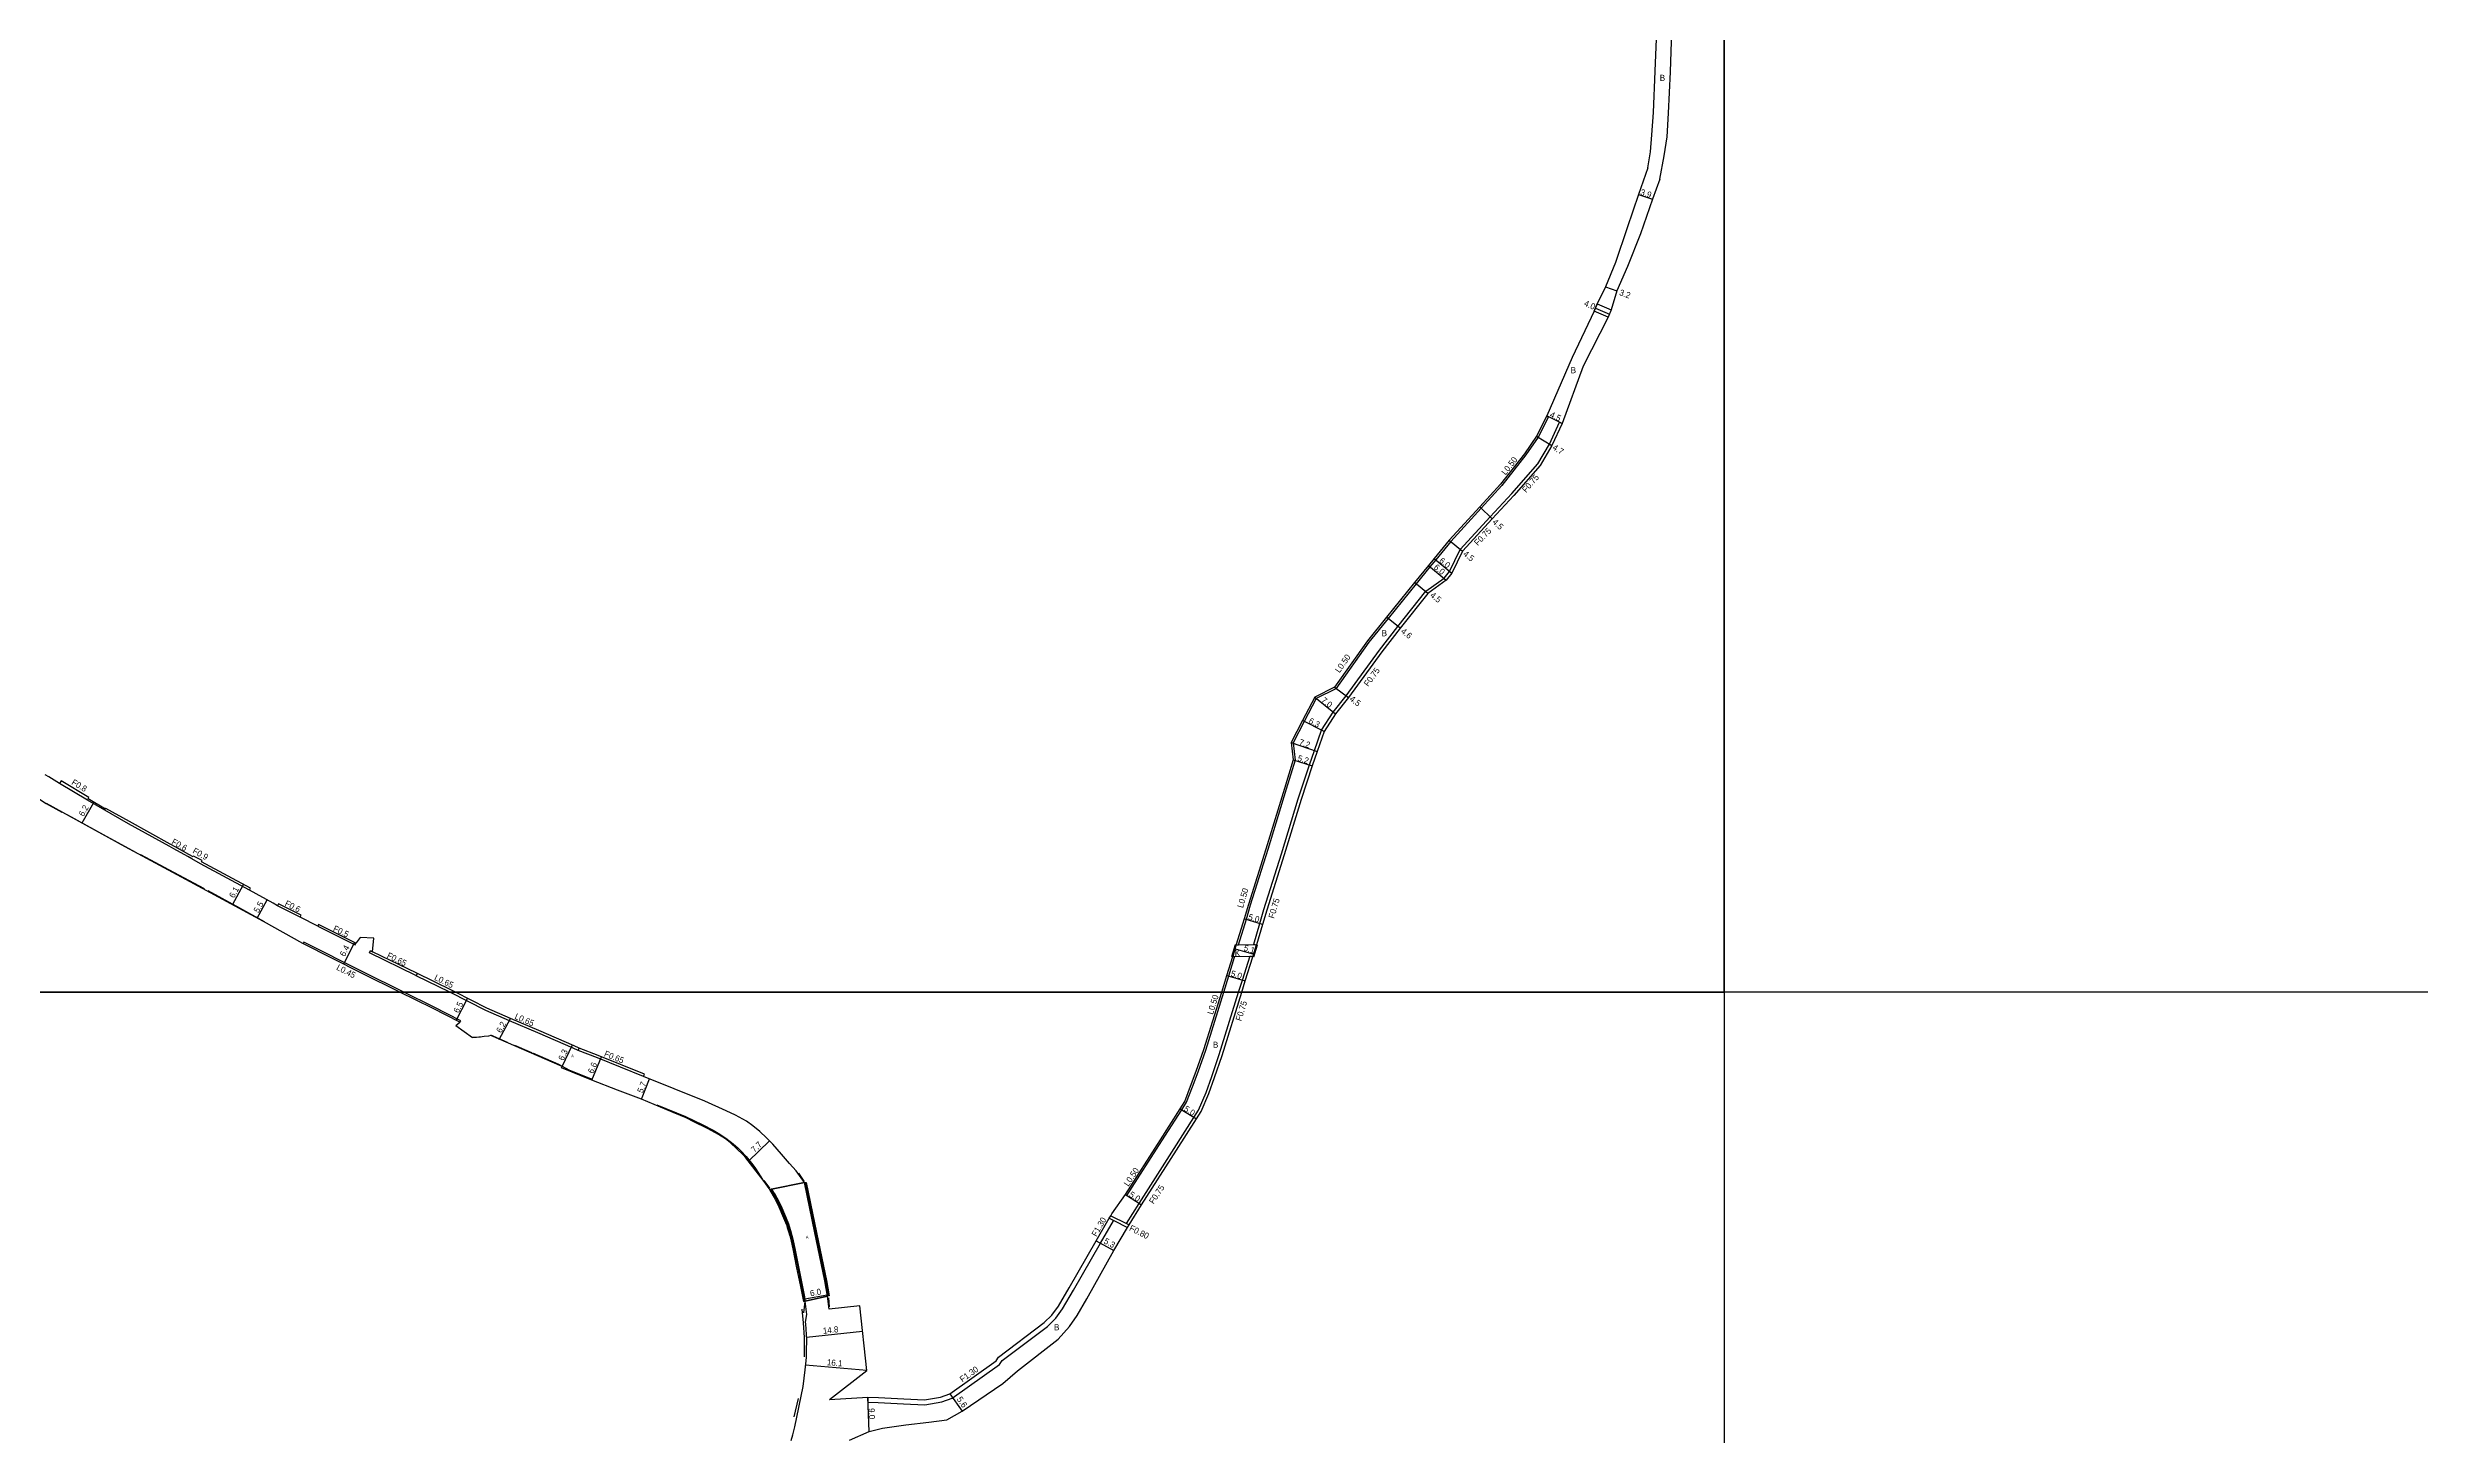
# Model space of a CAD drawing. Header units: metres. Extents: x -24000 to -21600, y -108000 to -105000.
# Drawn here: x -22840 to -22217, y -105716 to -105352 of the extents above; entities that cross this region are included whole.
import ezdxf

# ---------------------------------------------------------------- set-up
doc = ezdxf.new("R2010")
doc.units = ezdxf.units.M
doc.header["$LTSCALE"] = 2.5
for name, color, linetype in [('側溝・桝', 7, 'Continuous'), ('図郭', 7, 'Continuous'), ('幅員', 7, 'Continuous'), ('歩道・分離帯・安全施設', 7, 'Continuous'), ('舗装', 7, 'Continuous'), ('道路', 7, 'Continuous')]:
    doc.layers.add(name, color=color, linetype=linetype)
doc.styles.get("Standard").update_dxf_attribs({"font": ''})
doc.styles.add('YOKO_DECO', font='')
doc.styles.get('Standard').set_extended_font_data('@MS PGothic')
doc.styles.get('YOKO_DECO').set_extended_font_data('MS PGothic')

msp = doc.modelspace()

# ---------------------------------------------------------------- linework, layer by layer
at = {"layer": '側溝・桝'}
for points in [[(-22523.29, -105587.38), (-22521.73, -105582.02), (-22520.64, -105578.3), (-22516.08, -105563.77), (-22511.63, -105549.29), (-22508.69, -105540.41), (-22507.42, -105536.63), (-22505.58, -105531.32), (-22502.48, -105526.6), (-22499.11, -105522.29), (-22490.32, -105510.34), (-22485.53, -105504.13), (-22478.18, -105494.91), (-22473.39, -105491.42), (-22472.01, -105489.72), (-22469.21, -105483.92), (-22461.37, -105475.37), (-22455.67, -105469.29), (-22448.81, -105461.47), (-22445.82, -105456.3), (-22443.15, -105450.58), (-22442.48, -105450.9)], [(-22446.52, -105448.93), (-22446.07, -105449.15), (-22448.75, -105454.47), (-22451.98, -105459.12), (-22458.26, -105467.16), (-22463.69, -105473.09), (-22471.69, -105481.82), (-22475.63, -105486.65), (-22477.13, -105488.49), (-22480.75, -105492.92), (-22488.12, -105502.01), (-22493.15, -105508.21), (-22501.79, -105520.45)], [(-22501.79, -105520.45), (-22506.96, -105523.02), (-22510.07, -105529.01), (-22513, -105534.62), (-22512.44, -105539.16), (-22514.78, -105546.78), (-22519.65, -105562.64), (-22524.22, -105577.16), (-22525.32, -105580.93), (-22527.41, -105587.69)], [(-22786.52, -105573.28), (-22799.4, -105566.35), (-22801.62, -105565.09), (-22802.72, -105564.48), (-22806.36, -105562.44), (-22807.61, -105561.74), (-22818.25, -105555.84), (-22829.03, -105549.65), (-22836.34, -105545.3)], [(-22773.29, -105580.32), (-22779.17, -105577.33)], [(-22746.11, -105600), (-22756.81, -105594.7), (-22772.28, -105586.86), (-22772.48, -105587.26)], [(-22768.66, -105582.71), (-22758.87, -105587.6), (-22758.64, -105587.14)], [(-22527.89, -105587.54), (-22527.41, -105587.69)], [(-22523.29, -105587.38), (-22522.57, -105587.59)], [(-22742.59, -105595.09), (-22742.88, -105595.69), (-22742.94, -105595.66), (-22755.12, -105589.71), (-22754.83, -105589.12), (-22754.27, -105589.39)], [(-22531.19, -105600), (-22529.88, -105595.75), (-22528.36, -105590.85)], [(-22528.84, -105590.7), (-22528.36, -105590.85)], [(-22527.27, -105600), (-22526.29, -105596.86), (-22524.24, -105590.52)], [(-22524.24, -105590.52), (-22523.53, -105590.75)], [(-22731.39, -105607.89), (-22731.19, -105607.49), (-22738.36, -105603.84), (-22746.11, -105600)], [(-22734.04, -105600), (-22742.88, -105595.69)], [(-22700.38, -105615.31), (-22701.75, -105614.66), (-22711, -105610.67), (-22718.43, -105607.53), (-22724.64, -105604.8), (-22733.9, -105600.07), (-22734.04, -105600)], [(-22556.67, -105660.67), (-22556.64, -105660.62), (-22553.39, -105655.4), (-22544.21, -105641.03), (-22538.99, -105632.86), (-22537.77, -105630.95), (-22535.8, -105626.32), (-22534.31, -105622.09), (-22532.34, -105616.38), (-22527.27, -105600)], [(-22556.54, -105653.36), (-22547.37, -105639.01), (-22542.18, -105630.9), (-22540.9, -105628.89), (-22539.4, -105624.87), (-22537.91, -105620.88), (-22535.9, -105615.2), (-22531.19, -105600)], [(-22683.27, -105622.11), (-22695.36, -105617.24), (-22700.38, -105615.31), (-22700.11, -105614.7)], [(-22641.1, -105679.9), (-22640.95, -105679.87), (-22643.48, -105667.21), (-22643.92, -105665.17), (-22644.64, -105662.6), (-22645.22, -105660.83), (-22645.94, -105658.9), (-22647.18, -105656.05), (-22648.22, -105653.98), (-22648.88, -105652.84), (-22649.01, -105652.91)], [(-22556.96, -105653.09), (-22556.54, -105653.36)], [(-22624.51, -105706.21), (-22624.49, -105707.51), (-22621.73, -105707.56), (-22615.08, -105707.91), (-22609.55, -105708.23), (-22605.08, -105707.45), (-22602.33, -105706.46), (-22589.93, -105697.59), (-22589.26, -105696.62), (-22577.39, -105687.64), (-22575.22, -105685.52), (-22573.43, -105683.06), (-22570.58, -105678.15), (-22563.5, -105665.86), (-22560.06, -105659.95), (-22560.01, -105659.88)], [(-22561.18, -105659.3), (-22560.01, -105659.88), (-22556.41, -105661.7)], [(-22560.77, -105658.61), (-22556.67, -105660.67), (-22556, -105661.01)]]:
    msp.add_lwpolyline(points, dxfattribs=at)
at = {"layer": '図郭'}
for points in [[(-23200, -105000), (-22400, -105000), (-22400, -105600), (-23200, -105600)], [(-22400, -105000), (-21600, -105000), (-21600, -105600), (-22400, -105600)], [(-23200, -105600), (-22400, -105600), (-22400, -106200), (-23200, -106200)]]:
    msp.add_lwpolyline(points, close=True, dxfattribs=at)
at = {"layer": '幅員'}
for points in [[(-22422.49, -105390.89), (-22418.79, -105392.12)], [(-22433.76, -105420.63), (-22430.09, -105422.21)], [(-22431.12, -105415.04), (-22428.12, -105416.15)], [(-22442.48, -105450.9), (-22446.52, -105448.93)], [(-22449.17, -105454.21), (-22445.18, -105456.69)], [(-22464.06, -105472.76), (-22460.82, -105475.88)], [(-22472.07, -105481.5), (-22468.59, -105484.34)], [(-22477.52, -105488.17), (-22472.87, -105491.96)], [(-22476.02, -105486.33), (-22471.37, -105490.13)], [(-22477.66, -105495.45), (-22481.14, -105492.61)], [(-22484.94, -105504.59), (-22488.51, -105501.69)], [(-22502.12, -105520.06), (-22498.52, -105522.75)], [(-22507.33, -105522.65), (-22501.87, -105527.03)], [(-22504.9, -105531.65), (-22510.51, -105528.78)], [(-22513.52, -105534.53), (-22506.71, -105536.87)], [(-22512.95, -105539.12), (-22507.98, -105540.64)], [(-22830.44, -105555.62), (-22827.32, -105550.25)], [(-22791.02, -105577.11), (-22788.13, -105571.75)], [(-22784.56, -105580.62), (-22781.93, -105575.78)], [(-22521.01, -105582.23), (-22525.79, -105580.78)], [(-22761.82, -105592.66), (-22758.99, -105586.96)], [(-22528.21, -105588.61), (-22523.33, -105590.08)], [(-22530.36, -105595.6), (-22525.58, -105597.08)], [(-22732.34, -105607.4), (-22729.39, -105601.63)], [(-22721.08, -105612.38), (-22718.17, -105606.92)], [(-22704.61, -105619.51), (-22701.92, -105613.84)], [(-22696.78, -105623.08), (-22694.32, -105616.95)], [(-22683.82, -105628.03), (-22681.69, -105622.75)], [(-22542.6, -105630.63), (-22538.35, -105633.26)], [(-22655.76, -105644.33), (-22650.24, -105639.01)], [(-22556.96, -105653.09), (-22552.76, -105655.8)], [(-22564.62, -105665.2), (-22559.98, -105667.75)], [(-22640.99, -105680.41), (-22635.09, -105679.34)], [(-22640.54, -105690.49), (-22625.85, -105688.86)], [(-22624.7, -105699.17), (-22640.77, -105697.82)], [(-22624.12, -105715.2), (-22624.51, -105706.21)], [(-22602.94, -105705.3), (-22599.73, -105709.89)]]:
    msp.add_lwpolyline(points, dxfattribs=at)
at = {"layer": '歩道・分離帯・安全施設'}
for points in [[(-22848.91, -105543.03), (-22847.3, -105544.92), (-22846.3, -105546), (-22845.26, -105546.88), (-22843.57, -105548.13), (-22839.8, -105550.53), (-22835.72, -105552.82)], [(-22834.29, -105553.52), (-22824.92, -105558.65), (-22816.21, -105563.38)], [(-22815.12, -105563.87), (-22805.12, -105569.27), (-22798.43, -105572.83)], [(-22797.44, -105573.39), (-22789.14, -105577.93), (-22782.68, -105581.46)], [(-22723.34, -105611.19), (-22719, -105613.09)], [(-22717.07, -105613.94), (-22712.64, -105615.84)], [(-22712.38, -105615.92), (-22705.54, -105618.91), (-22702.87, -105620.37), (-22697.02, -105622.74)], [(-22679.75, -105629.51), (-22672.25, -105632.58), (-22667.74, -105634.75), (-22665.04, -105636.17), (-22663.23, -105637.22), (-22661.67, -105638.25), (-22659.75, -105639.74), (-22658.57, -105640.79), (-22657.72, -105641.63), (-22656.33, -105643.13), (-22654.62, -105645.31), (-22653.93, -105646.28), (-22652.06, -105649.1)], [(-22651.74, -105649.38), (-22650.24, -105651.43)], [(-22641.16, -105649.58), (-22642.59, -105647.5)], [(-22634.85, -105679.53), (-22635.57, -105675.59), (-22640.92, -105649.94)], [(-22641.1, -105680.87), (-22642.12, -105675.18), (-22643.55, -105668.31), (-22644.71, -105663.43), (-22645.68, -105660.42), (-22646.98, -105657.21), (-22648.16, -105654.75), (-22648.88, -105653.39), (-22649.75, -105651.93)], [(-22640.95, -105681.13), (-22641.37, -105684.05)], [(-22634.48, -105682.52), (-22634.73, -105680.13)], [(-22641.78, -105683.08), (-22641.41, -105686.7), (-22641.17, -105690.58), (-22641.17, -105693.71), (-22641.2, -105695.65)], [(-22642.73, -105706.55), (-22643.9, -105711.35)]]:
    msp.add_lwpolyline(points, dxfattribs=at)
at = {"layer": '舗装'}
for points in [[(-22527.89, -105587.54), (-22522.57, -105587.59)], [(-22523.53, -105590.75), (-22528.84, -105590.7)], [(-22649.74, -105651.66), (-22641.05, -105649.95)], [(-22635.02, -105679.74), (-22640.87, -105681.02)]]:
    msp.add_lwpolyline(points, dxfattribs=at)
at = {"layer": '道路'}
for points in [[(-22420.04, -105383.9), (-22419.36, -105379.66), (-22418.97, -105375.26), (-22418.57, -105369.35), (-22418.09, -105358.54), (-22417.69, -105347.94), (-22417.21, -105339.63), (-22416.27, -105332.94), (-22415, -105326.7), (-22412.59, -105319.6), (-22407.15, -105308.05)], [(-22416.85, -105386.88), (-22415.77, -105380.72), (-22414.99, -105375.73), (-22414.57, -105369.57), (-22414.1, -105358.7), (-22413.69, -105348.14), (-22413.23, -105340.09), (-22412.1, -105333.69), (-22410.64, -105327.83), (-22408.24, -105321.72), (-22407.06, -105319.4), (-22403.41, -105312.52)], [(-22416.85, -105386.88), (-22418.79, -105392.12), (-22421.96, -105401.14), (-22425.34, -105409.74), (-22428.12, -105416.15), (-22429.61, -105421.11), (-22430.44, -105423.04), (-22437, -105435.92), (-22442.48, -105450.9), (-22445.18, -105456.69), (-22448.21, -105461.91), (-22455.1, -105469.77), (-22460.82, -105475.88), (-22468.59, -105484.34), (-22471.37, -105490.13), (-22472.87, -105491.96), (-22477.66, -105495.45), (-22484.94, -105504.59), (-22489.72, -105510.8), (-22498.52, -105522.75), (-22501.87, -105527.03), (-22504.9, -105531.65), (-22506.71, -105536.87), (-22507.98, -105540.64), (-22510.91, -105549.52), (-22515.36, -105564), (-22519.92, -105578.51), (-22521.01, -105582.23), (-22522.57, -105587.59)], [(-22420.04, -105383.9), (-22422.49, -105390.89), (-22425.42, -105399.65), (-22428.46, -105408.74), (-22431.12, -105415.04), (-22433.28, -105419.52)], [(-22433.28, -105419.52), (-22434.12, -105421.45)], [(-22434.12, -105421.45), (-22433.28, -105419.52)], [(-22434.12, -105421.45), (-22439.83, -105433.59), (-22446.52, -105448.93), (-22449.17, -105454.21), (-22452.39, -105458.83), (-22458.64, -105466.84), (-22464.06, -105472.76), (-22472.07, -105481.5), (-22476.02, -105486.33), (-22477.52, -105488.17), (-22481.14, -105492.61), (-22488.51, -105501.69), (-22493.54, -105507.91), (-22502.12, -105520.06)], [(-22429.61, -105421.11), (-22430.44, -105423.04)], [(-22502.12, -105520.06), (-22507.33, -105522.65), (-22510.51, -105528.78), (-22513.52, -105534.53), (-22512.95, -105539.12), (-22515.26, -105546.63), (-22520.13, -105562.49), (-22524.7, -105577.01), (-22525.79, -105580.78), (-22527.89, -105587.54)], [(-22757.57, -105585.64), (-22758.58, -105587.05), (-22758.64, -105587.14), (-22768.44, -105582.26), (-22768.66, -105582.71), (-22773.29, -105580.32), (-22773.02, -105579.8), (-22778.91, -105576.81), (-22779.17, -105577.33), (-22780.31, -105576.67), (-22786.52, -105573.28), (-22786.25, -105572.76), (-22799.12, -105565.83), (-22798.93, -105565.48), (-22801.2, -105564.33), (-22801.33, -105564.56), (-22802.43, -105563.94), (-22806.06, -105561.9), (-22807.31, -105561.2), (-22817.96, -105555.3), (-22824.24, -105551.89), (-22824.25, -105551.88), (-22824.31, -105552), (-22828.86, -105549.36), (-22828.63, -105548.95), (-22835.93, -105544.61), (-22836.34, -105545.3), (-22839.16, -105543.59), (-22840.09, -105543.05)], [(-22747.12, -105600), (-22757, -105595.1), (-22772.54, -105587.23), (-22782.91, -105581.51), (-22802.11, -105571.1), (-22819.15, -105561.87), (-22839.74, -105550.53)], [(-22753.97, -105585.88), (-22757.57, -105585.64)], [(-22732.58, -105600), (-22733.6, -105599.48), (-22742.65, -105595.06), (-22754.27, -105589.39), (-22753.97, -105585.88)], [(-22527.89, -105587.54), (-22528.84, -105590.7)], [(-22523.53, -105590.75), (-22522.57, -105587.59)], [(-22531.72, -105600), (-22530.36, -105595.6), (-22528.84, -105590.7)], [(-22526.48, -105600), (-22525.58, -105597.08), (-22523.53, -105590.75)], [(-22732.44, -105608.71), (-22731.39, -105607.89), (-22738.56, -105604.24), (-22747.12, -105600)], [(-22634.51, -105706.8), (-22624.7, -105699.17), (-22626.59, -105682.22), (-22634.64, -105683.13), (-22635.02, -105679.74), (-22635.75, -105675.66), (-22638.34, -105663.08), (-22641.05, -105649.95), (-22643.28, -105646.82), (-22644.99, -105644.9), (-22647.13, -105642.52), (-22649.41, -105639.87), (-22651.03, -105638.19), (-22652.75, -105636.58), (-22654.6, -105635.03), (-22656.26, -105633.84), (-22659.12, -105632.29), (-22661.63, -105631.11), (-22667.17, -105628.62), (-22683.27, -105622.11), (-22683.02, -105621.49), (-22695.12, -105616.63), (-22700.11, -105614.7), (-22701.48, -105614.05), (-22710.74, -105610.06), (-22718.17, -105606.92), (-22724.36, -105604.21), (-22732.58, -105600)], [(-22629.31, -105717.49), (-22624.12, -105715.2), (-22620.64, -105714.36), (-22614.55, -105713.43), (-22608.51, -105712.74), (-22603.75, -105712.12), (-22599.73, -105709.89), (-22589.05, -105702.59), (-22585.23, -105699.32), (-22574.56, -105690.97), (-22571.64, -105687.66), (-22569.56, -105684.78), (-22567.08, -105680.41), (-22559.98, -105667.75), (-22556.41, -105661.7), (-22556, -105661.01), (-22552.76, -105655.8), (-22543.58, -105641.43), (-22538.35, -105633.26), (-22537.1, -105631.31), (-22535.1, -105626.59), (-22533.6, -105622.34), (-22531.62, -105616.62), (-22526.48, -105600)], [(-22556.96, -105653.09), (-22547.79, -105638.74), (-22542.6, -105630.63), (-22541.35, -105628.67), (-22539.86, -105624.69), (-22538.38, -105620.71), (-22536.37, -105615.04), (-22531.72, -105600)], [(-22732.44, -105608.71), (-22728.13, -105611.89)], [(-22644.57, -105717.6), (-22644.12, -105716.06), (-22643.64, -105714), (-22641.42, -105703.43), (-22640.87, -105699), (-22640.74, -105697.44), (-22640.58, -105695.8), (-22640.51, -105694.08), (-22640.49, -105691.18), (-22640.76, -105686.99), (-22640.83, -105686.52), (-22640.5, -105684.52), (-22640.87, -105681.02), (-22643.63, -105667.24), (-22644.06, -105665.2), (-22644.78, -105662.65), (-22645.36, -105660.88), (-22646.08, -105658.96), (-22647.31, -105656.11), (-22648.35, -105654.06), (-22649.74, -105651.66), (-22650.05, -105651.84), (-22650.07, -105651.81), (-22651.92, -105649.34), (-22656.42, -105643.47), (-22657.24, -105642.56), (-22660.5, -105639.48), (-22661.76, -105638.5), (-22663.65, -105637.37), (-22666.52, -105635.78), (-22670.07, -105633.98), (-22672.09, -105633), (-22675.48, -105631.56), (-22683.82, -105628.03), (-22690.12, -105625.74), (-22696.78, -105623.08), (-22704.76, -105619.86), (-22704.61, -105619.51), (-22723.33, -105611.4), (-22723.93, -105611.51), (-22725.01, -105611.65), (-22725.59, -105611.72), (-22726.01, -105611.77), (-22726.43, -105611.81), (-22727.06, -105611.86), (-22727.57, -105611.89), (-22728.13, -105611.89)], [(-22634.51, -105706.8), (-22624.51, -105706.21), (-22621.69, -105706.26), (-22615.01, -105706.62), (-22609.62, -105706.92), (-22605.41, -105706.19), (-22602.94, -105705.3), (-22590.87, -105696.67), (-22590.22, -105695.71), (-22578.24, -105686.66), (-22576.21, -105684.66), (-22574.52, -105682.35), (-22571.71, -105677.5), (-22564.62, -105665.2), (-22561.18, -105659.3), (-22560.77, -105658.61), (-22560.51, -105658.16), (-22556.96, -105653.09)]]:
    msp.add_lwpolyline(points, dxfattribs=at)
for points in [[(-22434.12, -105421.45), (-22433.28, -105419.52), (-22429.61, -105421.11), (-22430.44, -105423.04)], [(-22528.84, -105590.7), (-22529.03, -105590.65), (-22528.08, -105587.49), (-22527.89, -105587.54)], [(-22527.89, -105587.54), (-22522.57, -105587.59), (-22523.53, -105590.75), (-22528.84, -105590.7)], [(-22523.53, -105590.75), (-22522.57, -105587.59), (-22522.38, -105587.65), (-22523.34, -105590.81)], [(-22649.74, -105651.66), (-22648.35, -105654.06), (-22647.31, -105656.11), (-22646.08, -105658.96), (-22645.36, -105660.88), (-22644.78, -105662.65), (-22644.06, -105665.2), (-22643.63, -105667.24), (-22640.87, -105681.02), (-22635.02, -105679.74), (-22635.75, -105675.66), (-22638.34, -105663.08), (-22641.05, -105649.95)], [(-22640.64, -105649.87), (-22637.93, -105663), (-22635.34, -105675.58), (-22634.6, -105679.66), (-22635.02, -105679.74), (-22635.75, -105675.66), (-22638.34, -105663.08), (-22641.05, -105649.95)], [(-22650.17, -105651.91), (-22648.79, -105654.29), (-22647.76, -105656.33), (-22646.54, -105659.15), (-22645.83, -105661.05), (-22645.63, -105661.67), (-22645.26, -105662.79), (-22644.95, -105663.87), (-22644.55, -105665.32), (-22644.12, -105667.34), (-22643.13, -105672.29), (-22642.14, -105677.2), (-22641.36, -105681.11), (-22640.87, -105681.02), (-22641.65, -105677.11), (-22642.64, -105672.19), (-22643.63, -105667.24), (-22644.06, -105665.2), (-22644.47, -105663.74), (-22644.78, -105662.65), (-22645.15, -105661.51), (-22645.36, -105660.88), (-22646.08, -105658.96), (-22647.31, -105656.11), (-22648.35, -105654.06), (-22649.74, -105651.66)]]:
    msp.add_lwpolyline(points, close=True, dxfattribs=at)

# ---------------------------------------------------------------- texts
at = {"layer": '側溝・桝'}
for s, rotation, p in [('L0.50', 52.04984, (-22457.3, -105464.57)), ('F0.75', 48.77441, (-22451.94, -105469.15)), ('F0.75', 46.03907, (-22464.58, -105483.06)), ('L0.50', 54.77529, (-22500.83, -105516.42)), ('F0.75', 53.64842, (-22493.32, -105520)), ('F0.8', 329, (-22833.36, -105545.43)), ('F0.6', 331, (-22807.13, -105561.06)), ('F0.9', 331, (-22801.62, -105563.44)), ('F0.6', 333, (-22777.44, -105577.26)), ('L0.50', 73.74418, (-22526.14, -105578.05)), ('F0.75', 73.74418, (-22517.98, -105580.81)), ('F0.5', 334, (-22764.78, -105583.88)), ('L0.45', 333, (-22763.93, -105594.05)), ('F0.65', 334, (-22750.69, -105590.93)), ('L0.65', 334, (-22738.26, -105596.72)), ('L0.50', 72.80307, (-22534.03, -105606)), ('L0.65', 337, (-22717.19, -105606.96)), ('F0.75', 72.80161, (-22526.59, -105607.71)), ('F0.65', 338, (-22693.74, -105616.76)), ('L0.50', 56.70013, (-22556.16, -105651.07)), ('F0.75', 56.70013, (-22549.55, -105655.7)), ('F1.30', 59.74558, (-22564.56, -105664.25)), ('F0.80', 333.27951, (-22556.08, -105662.4)), ('F1.30', 35.33436, (-22599.68, -105702.36))]:
    msp.add_text(s, height=1.6, rotation=rotation, dxfattribs=at).set_placement(p)
at = {"layer": '幅員'}
for s, rotation, p in [('3.9', 341.67203, (-22422.13, -105390.91)), ('4.0', 336.64746, (-22436.9, -105419.98)), ('3.2', 339.61424, (-22427.65, -105417.18)), ('4.5', 333.99777, (-22445.89, -105449.13)), ('4.7', 328.12311, (-22445.18, -105457.62)), ('4.5', 316.06272, (-22460.91, -105476.91)), ('6.0', 320.75887, (-22476.28, -105488.88)), ('6.0', 320.75887, (-22474.87, -105487.14)), ('4.5', 320.75256, (-22468.59, -105485.37)), ('4.5', 320.76889, (-22477.23, -105496.19)), ('4.6', 320.97117, (-22484.9, -105505.65)), ('7.0', 321.21518, (-22505.78, -105523.76)), ('4.5', 323.30413, (-22498.36, -105523.44)), ('6.3', 332.898, (-22509.09, -105529.4)), ('5.2', 342.93995, (-22511.97, -105539.32)), ('7.2', 341.00734, (-22511.59, -105535.09)), ('6.2', 60, (-22830.07, -105554.07)), ('6.1', 62, (-22790.58, -105575.47)), ('5.5', 61, (-22784.18, -105579.36)), ('5.0', 343.157, (-22524.9, -105580.95)), ('6.4', 64, (-22761.54, -105590.81)), ('5.1', 343.16877, (-22526.09, -105589.08)), ('5.0', 342.80103, (-22529.47, -105595.77)), ('6.5', 63, (-22731.77, -105605.62)), ('6.2', 62, (-22720.57, -105610.84)), ('6.3', 65, (-22704.25, -105618.1)), ('6.6', 68, (-22696.45, -105621.5)), ('5.7', 68, (-22683.52, -105626.59)), ('5.0', 328.16387, (-22541.78, -105631.02)), ('7.7', 44, (-22654.15, -105642.17)), ('5.0', 327.22394, (-22556.15, -105653.49)), ('5.3', 331.25544, (-22562.78, -105665.76)), ('6.0', 10, (-22639.47, -105679.78)), ('14.8', 6, (-22636.17, -105689.59)), ('16.1', 355, (-22635.26, -105697.81)), ('5.6', 304.93841, (-22601.24, -105706.74)), ('9.0', 272.51941, (-22624.29, -105709.11))]:
    msp.add_text(s, height=1.6, rotation=rotation, dxfattribs=at).set_placement(p)
at = {"layer": '舗装'}
for s, p in [('B', (-22416.89, -105361.07)), ('B', (-22440.23, -105437.73)), ('B', (-22489.78, -105506.68)), ('K', (-22528.29, -105590.55)), ('B', (-22534, -105614.58)), ('B', (-22575.66, -105688.66))]:
    msp.add_text(s, height=1.6, dxfattribs=at).set_placement(p)
at = {"layer": '舗装', "style": 'YOKO_DECO'}
for p in [(-22702.24, -105617.08, 165.6), (-22640.72, -105664.62, 166.67)]:
    msp.add_text('A', height=0.75, dxfattribs=at).set_placement(p)

doc.saveas('drawing.dxf')
